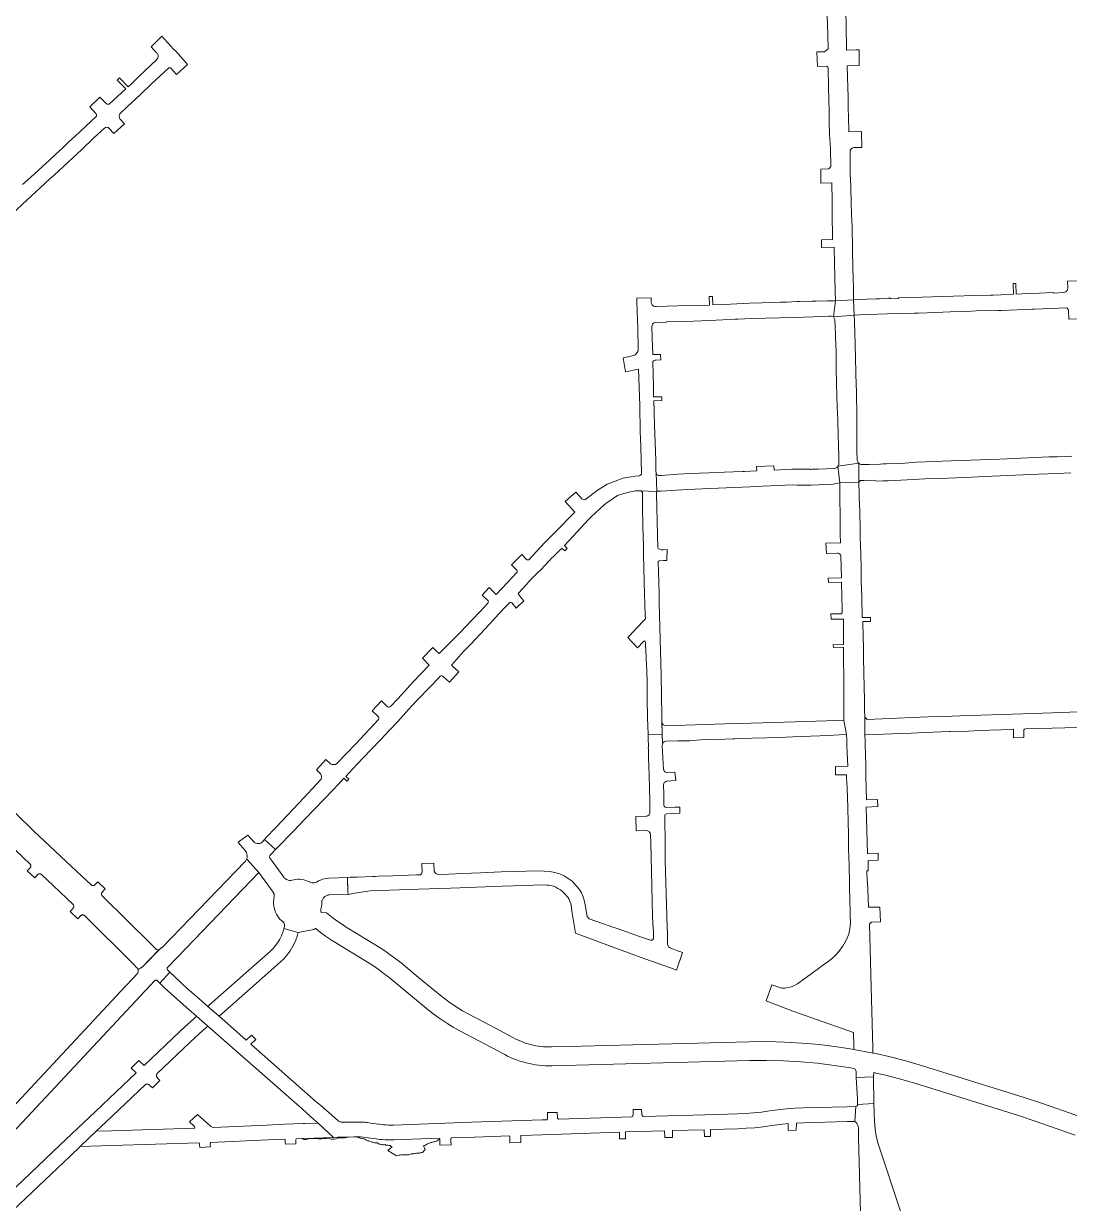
# Model space of a CAD drawing. Header units: inches. Extents: x 704148 to 723432, y 7075344 to 7101810.
# Drawn here: x 714149 to 715344, y 7086646 to 7087994 of the extents above; entities that cross this region are included whole.
import ezdxf

# ---------------------------------------------------------------- set-up
doc = ezdxf.new("R2010")
doc.units = ezdxf.units.IN
doc.header["$MEASUREMENT"] = 0
doc.layers.add('gisdb.gisadmin', color=7, linetype='Continuous', lineweight=9, true_color=0xccf5fc)

msp = doc.modelspace()

# ---------------------------------------------------------------- linework, layer by layer
at = {"layer": 'gisdb.gisadmin'}
for points in [[(715088.8251, 7088006.4709), (715089.02, 7087993.16), (715089.5, 7087963.67), (715100.74, 7087963.98), (715103.9637, 7087964.0686), (715104.1204, 7087946.2745), (715090.48, 7087945.94), (715090.8, 7087933.09), (715090.81, 7087932.89), (715091.52, 7087909.53), (715091.63, 7087897.05), (715091.79, 7087887.94), (715092.11, 7087870.26), (715106.541, 7087870.6859), (715107.1809, 7087852.6083), (715103.81, 7087852.59), (715097.93, 7087852.43), (715096.77, 7087852.17), (715096.03, 7087851.75), (715095.25, 7087851.11), (715094.35, 7087850.11), (715093.89, 7087849.37), (715093.62, 7087832.38), (715093.85, 7087822.19), (715094.53, 7087808.77), (715094.97, 7087787.05), (715095.17, 7087778.58), (715095.52, 7087766.12), (715096.08, 7087765.45), (715096.44, 7087733.02), (715097.33, 7087701.35), (715097.41, 7087693.9), (715097.4905, 7087686.24), (715097.57, 7087678.67), (715098.46, 7087661.08), (715098.6746, 7087653.36), (715099.02, 7087640.93), (715099.39, 7087627.68), (715099.85, 7087611.33), (715100.72, 7087580.24), (715100.79, 7087575.49), (715101.47, 7087542.3), (715101.227, 7087516.687), (715101.5139, 7087505.5775), (715101.76, 7087496.049), (715101.8539, 7087495.1356), (715102.086, 7087494.2472), (715102.4509, 7087493.4047), (715102.9929, 7087492.5577), (715103.6687, 7087491.8131), (715103.625, 7087469.766), (715103.898, 7087456.9016), (715103.995, 7087452.333), (715104.6693, 7087437.5299), (715104.8761, 7087430.0562), (715104.9829, 7087422.5805), (715105.33, 7087408.26), (715105.58, 7087397.33), (715105.79, 7087387.69), (715106.08, 7087387.69), (715106.08, 7087386.98), (715106.08, 7087385.94), (715106.23, 7087373.75), (715106.38, 7087360.67), (715106.48, 7087357.11), (715106.97, 7087339.69), (715107.07, 7087335.43), (715107.44, 7087319.05), (715107.52, 7087315.47), (715117.0924, 7087315.5409), (715117.1478, 7087310.9421), (715108.22, 7087310.91), (715108.57, 7087293.72), (715108.83, 7087280.99), (715109.1, 7087267.92), (715109.38, 7087254.03), (715109.77, 7087235.05), (715110.0166, 7087223.0772), (715110.18, 7087215.14), (715110.2864, 7087210.0182), (715110.46, 7087201.66), (715110.68, 7087181.49), (715110.8442, 7087174.7848), (715110.9535, 7087170.3177), (715111.52, 7087147.18), (715111.83, 7087134.5), (715112.49, 7087107.27), (715124.9456, 7087107.672), (715125.2197, 7087099.5417), (715112.18, 7087098.97), (715113.38, 7087046.05), (715114.32, 7087045.86), (715125.7691, 7087046.4303), (715125.8227, 7087038.4357), (715114.1894, 7087038.0958), (715114.33, 7087026.28), (715112.75, 7087026.24), (715113.1, 7087013.99), (715113.61, 7087014), (715114.22, 7086994.93), (715114.55, 7086984.66), (715115.4815, 7086984.6726), (715127.5928, 7086984.8365), (715128.2149, 7086968.0395), (715118.15, 7086967.7), (715115.95, 7086965.57), (715117.42, 7086907.4), (715119.537, 7086823.9079), (715119.5069, 7086823.9095), (715119.61, 7086821.03), (715119.7987, 7086818.1341), (715118.143, 7086818.5044), (715097.9423, 7086822.3162), (715097.87, 7086826.03), (715097.42, 7086841.49), (715028.43, 7086865.99), (714997.6289, 7086877.5684), (715004.0951, 7086896.0433), (715012.17, 7086893.2), (715015.56, 7086892.38), (715018.95, 7086892.38), (715026.45, 7086893.55), (715029.45, 7086894.76), (715033.58, 7086897.22), (715040.85, 7086902.47), (715055.98, 7086913.4), (715063.84, 7086919.07), (715066.57, 7086921.04), (715072.11, 7086925.51), (715073.51, 7086926.64), (715077.51, 7086930.26), (715081.24, 7086934.55), (715084.71, 7086939.33), (715085.29, 7086940.31), (715086.8, 7086942.84), (715089.64, 7086947.88), (715092.19, 7086953.76), (715093.63, 7086962.78), (715094.1, 7086967.47), (715093.9, 7086974.91), (715093.67, 7086983.4), (715093.51, 7086989.48), (715092.52, 7087032.93), (715091.99, 7087051.35), (715091.98, 7087055.47), (715091.72, 7087068.91), (715091.49, 7087080.91), (715091.06, 7087098.41), (715090.24, 7087120.52), (715090.19, 7087121.6), (715089.64, 7087132.21), (715089.44, 7087136.07), (715076.8851, 7087135.72), (715077.0919, 7087145.4826), (715091.17, 7087145.88), (715090.47, 7087161.54), (715090.0927, 7087169.9452), (715089.823, 7087175.9512), (715089.56, 7087181.81), (715086.67, 7087198.35), (715086.633, 7087205.0005), (715086.526, 7087224.2256), (715086.49, 7087230.69), (715086.38, 7087248.7), (715086.28, 7087266.71), (715086.04, 7087281.59), (715074.532, 7087281.3592), (715074.3092, 7087284.4039), (715085.99, 7087284.64), (715086.05, 7087299.05), (715086.11, 7087313.82), (715072.1681, 7087313.6654), (715071.7113, 7087319.9076), (715083.5, 7087319.97), (715084.61, 7087320.97), (715084.58, 7087325.32), (715084.6, 7087325.39), (715084.33, 7087339.25), (715084, 7087355.91), (715069.1099, 7087355.4602), (715068.7414, 7087360.4967), (715083.9, 7087361.05), (715083.26, 7087386.12), (715082.64, 7087387.12), (715081.42, 7087388.26), (715080.08, 7087388.98), (715078.94, 7087389.24), (715066.6793, 7087388.6785), (715065.8216, 7087400.4002), (715082.55, 7087401.04), (715082.38, 7087411.06), (715082.22, 7087421.07), (715082.25, 7087432.6), (715082.0784, 7087450.6309), (715082.0257, 7087456.1656), (715081.9, 7087469.38), (715079.8286, 7087488.4082), (715080.3383, 7087489.2634), (715080.6995, 7087490.191), (715080.9007, 7087491.1521), (715080.9425, 7087492.1331), (715080.9313, 7087492.606), (715080.7203, 7087501.516), (715080.6256, 7087505.5148), (715080.45, 7087505.51), (715080.3003, 7087511.9065), (715080.03, 7087523.46), (715079.48, 7087541.52), (715079.02, 7087556.75), (715078.66, 7087568.46), (715078.28, 7087583.52), (715077.89, 7087598.59), (715077.61, 7087619.03), (715077.04, 7087636.03), (715076.58, 7087650.02), (715076.4073, 7087653.2572), (715076.27, 7087655.83), (715075.55, 7087657.65), (715074.55, 7087659.03), (715076.99, 7087677.47), (715076.7286, 7087687.455), (715076.28, 7087704.59), (715075.89, 7087719.73), (715075.4, 7087738.71), (715061.0297, 7087738.3926), (715060.9422, 7087746.9741), (715073.65, 7087747.23), (715073.53, 7087756.6), (715073.37, 7087769.08), (715073.35, 7087770.86), (715073.15, 7087786.25), (715073.09, 7087791.29), (715072.82, 7087812.19), (715060.282, 7087811.6706), (715060.1163, 7087827.9078), (715069.38, 7087828.26), (715071.84, 7087830.8), (715071.29, 7087849.33), (715071.23, 7087851.29), (715070.14, 7087867.32), (715070.12, 7087868.31), (715070.09, 7087869.44), (715069.94, 7087880.35), (715069.7, 7087893.67), (715069.18, 7087921.56), (715068.7, 7087943.38), (715068.34, 7087944.18), (715067.9, 7087944.7), (715067.38, 7087945.02), (715066.78, 7087945.22), (715056.2926, 7087944.9199), (715055.6657, 7087961.5857), (715064.49, 7087961.86), (715068.58, 7087965.12), (715068.17, 7087981.89), (715067.65, 7088002.91)], [(714148.12, 7087810.15), (714157.31, 7087818.14), (714179.52, 7087838.5), (714186.42, 7087844.83), (714194.72, 7087852.47), (714201.43, 7087859.16), (714207.9, 7087865.16), (714232.72, 7087888.17), (714232.76, 7087890.29), (714232.58, 7087890.85), (714225.3511, 7087898.768), (714236.7673, 7087909.9896), (714243.76, 7087902.59), (714244.78, 7087901.91), (714245.8, 7087901.83), (714247.16, 7087902.15), (714266.44, 7087919.65), (714256.5605, 7087929.4455), (714259.1802, 7087932.0205), (714259.5, 7087931.79), (714268.9, 7087921.88), (714272.3518, 7087925.0119), (714280.924, 7087933.0715), (714301.6723, 7087953.0642), (714302.2437, 7087953.7193), (714302.6984, 7087954.4601), (714303.024, 7087955.266), (714303.2114, 7087956.1148), (714303.2555, 7087956.983), (714303.1549, 7087957.8464), (714302.9125, 7087958.6812), (714302.5351, 7087959.4642), (714302.033, 7087960.1737), (714301.4201, 7087960.7902), (714295.396, 7087967.619), (714307.4811, 7087979.4981), (714310.51, 7087976.18), (714320.92, 7087964.78), (714323.82, 7087962.08), (714336.5541, 7087947.3988), (714324.2287, 7087935.7778), (714317.29, 7087943.48), (714315.35, 7087943.48), (714295.41, 7087924.73), (714282.7, 7087912.78), (714268.2, 7087899.14), (714259.33, 7087890.77), (714258.89, 7087889.65), (714258.85, 7087888.13), (714259.08, 7087886.61), (714259.6, 7087885.25), (714264.6751, 7087879.6272), (714252.7402, 7087868.3744), (714247.16, 7087874.37), (714246.2, 7087875.17), (714245.32, 7087875.49), (714244.04, 7087875.57), (714242.96, 7087875.37), (714241.8, 7087874.65), (714230.17, 7087863.78), (714215.57, 7087850.01), (714200.68, 7087835.97), (714184.46, 7087820.98), (714179.69, 7087816.9), (714168.13, 7087806.18), (714153.36, 7087792.47), (714136.13, 7087776.49)], [(715361.5609, 7087657.0956), (715343.4813, 7087656.4134), (715343.25, 7087667.12), (715341.19, 7087669.22), (715322.4291, 7087668.6009), (715304.22, 7087668), (715302.18, 7087667.92), (715266.55, 7087666.47), (715262.64, 7087666.37), (715237.71, 7087665.73), (715226.46, 7087665.33), (715207.86, 7087664.66), (715191.08, 7087664.05), (715171.62, 7087663.35), (715167.88, 7087663.25), (715167.41, 7087663.24), (715148.24, 7087662.73), (715136.1801, 7087662.3406), (715104.2768, 7087661.2744), (715098.46, 7087661.08), (715074.55, 7087659.03), (715071.91, 7087659.87), (715069.1267, 7087659.7789), (715063.05, 7087659.58), (715028.96, 7087658.45), (715013.08, 7087657.93), (714997.18, 7087657.48), (714981.25, 7087657.03), (714965.26, 7087656.57), (714962.46, 7087656.4), (714948.47, 7087655.55), (714933.19, 7087654.83), (714914.59, 7087654.26), (714901.57, 7087653.86), (714883.89, 7087653.32), (714883.9, 7087652.95), (714870.55, 7087652.47), (714869.07, 7087651.83), (714868.03, 7087650.71), (714867.39, 7087649.45), (714867.15, 7087648.03), (714867.58, 7087634.64), (714868.1877, 7087616.0001), (714868.276, 7087615.9316), (714877.0912, 7087616.0973), (714877.287, 7087609.8625), (714871.81, 7087609.73), (714870.71, 7087609.63), (714869.79, 7087609.23), (714869.09, 7087608.79), (714868.49, 7087608.09), (714868.21, 7087607.37), (714868.53, 7087594.03), (714868.9, 7087578.31), (714869.16, 7087567.55), (714878.6066, 7087567.8211), (714878.7481, 7087563.3142), (714869.36, 7087563.03), (714869.68, 7087551.45), (714869.68, 7087548.71), (714870.16, 7087535.64), (714871.65, 7087494.97), (714871.85, 7087482.71), (714872.07, 7087480.95), (714872.0907, 7087480.8793), (714872.0734, 7087480.8786), (714873.07, 7087459.69), (714854.1916, 7087460.434), (714854.1946, 7087460.3903), (714853.9178, 7087460.4448), (714848.8636, 7087460.1983), (714842.81, 7087459.17), (714835.356, 7087457.2125), (714828.03, 7087454.82), (714814.79, 7087445.72), (714812.55, 7087444.26), (714797.96, 7087430.72), (714794.46, 7087427.02), (714782.21, 7087413.9), (714767.34, 7087397.98), (714770.369, 7087394.619), (714767.6152, 7087391.8069), (714764.51, 7087394.96), (714764.17, 7087394.55), (714762.18, 7087392.63), (714754.39, 7087384.99), (714753.04, 7087383.64), (714751.0769, 7087381.5387), (714750.34, 7087380.75), (714747.6995, 7087377.9129), (714745.8149, 7087375.8881), (714740.13, 7087369.78), (714736.88, 7087366.92), (714728.82, 7087358.92), (714728.6905, 7087358.7765), (714728.5951, 7087358.6708), (714728.6877, 7087358.5497), (714728.3218, 7087358.1483), (714723.7065, 7087353.0846), (714714.8122, 7087343.3263), (714714.3336, 7087342.8012), (714718.4559, 7087337.6525), (714720.811, 7087334.7109), (714712.2002, 7087326.2872), (714707.36, 7087332.36), (714706.66, 7087332.82), (714705.27, 7087332.87), (714704.88, 7087332.74), (714704.13, 7087332.14), (714700.15, 7087327.95), (714692.42, 7087319.74), (714681.81, 7087308.08), (714671.05, 7087296.73), (714660.3, 7087285.33), (714652.11, 7087276.72), (714638.8, 7087261.69), (714638.86, 7087260.9), (714639.53, 7087260.1), (714646.5185, 7087253.6503), (714635.9533, 7087241.7606), (714629.33, 7087247.99), (714628.28, 7087248.72), (714627.32, 7087249.04), (714626.16, 7087248.83), (714625.34, 7087248.45), (714624.28, 7087247.14), (714613.34, 7087235.71), (714600.03, 7087221.81), (714593.11, 7087214.58), (714586.09, 7087207.25), (714576.9, 7087196.84), (714567.59, 7087187.06), (714557.84, 7087176.82), (714545.87, 7087164.13), (714530.24, 7087147.57), (714517.52, 7087134.09), (714520.9827, 7087130.8775), (714518.8293, 7087128.8051), (714515.45, 7087131.91), (714509.07, 7087125.21), (714502, 7087117.78), (714492.73, 7087108.04), (714470.89, 7087085.11), (714457.34, 7087071.17), (714438.7947, 7087052.0794), (714437.3082, 7087050.5493), (714424.6965, 7087062.1303), (714426.2452, 7087063.7533), (714438.0908, 7087076.1675), (714438.17, 7087076.26), (714451.45, 7087090.29), (714457.24, 7087096.47), (714463.98, 7087103.44), (714489.43, 7087131.09), (714489.85, 7087132.81), (714489.82, 7087134.26), (714489.57, 7087135.35), (714489.13, 7087136.69), (714484.0504, 7087141.7989), (714494.941, 7087153.4193), (714499.98, 7087148.62), (714501.55, 7087147.8), (714503.07, 7087147.54), (714504.68, 7087147.58), (714505.94, 7087147.87), (714506.76, 7087148.37), (714528.87, 7087171.37), (714554.79, 7087199.27), (714555.17, 7087200.14), (714555.17, 7087201.02), (714554.95, 7087202.13), (714553.79, 7087203.36), (714547.6284, 7087209.0689), (714558.3752, 7087220.3702), (714565.34, 7087213.72), (714566.44, 7087213.25), (714567.06, 7087213.22), (714567.89, 7087213.43), (714568.86, 7087214.23), (714576.38, 7087221.94), (714581.47, 7087227.57), (714594.49, 7087241.96), (714612.89, 7087261.24), (714605.3466, 7087269.239), (714617.0401, 7087281.3956), (714620.97, 7087277.7), (714624.21, 7087274.66), (714636.5, 7087286.85), (714648.51, 7087298.76), (714661.25, 7087312.06), (714671.4, 7087322.78), (714679.87, 7087331.8), (714680.37, 7087332.58), (714680.47, 7087333.92), (714680.29, 7087334.52), (714679.95, 7087335.12), (714673.2608, 7087341.1759), (714681.2907, 7087349.7345), (714689.5, 7087341.86), (714702.79, 7087356.12), (714712.65, 7087366.7), (714712.93, 7087367.04), (714713.17, 7087367.58), (714713.31, 7087368.14), (714713.31, 7087368.52), (714713.21, 7087368.9), (714712.77, 7087369.66), (714706.9627, 7087375.8701), (714718.5203, 7087387.4923), (714724.31, 7087381.46), (714725.11, 7087381.35), (714726.55, 7087381.34), (714745, 7087401.13), (714756.6, 7087412.98), (714779.11, 7087435.98), (714768.0677, 7087448.0397), (714780.2838, 7087458.6516), (714784.81, 7087453.7), (714787.21, 7087451.25), (714787.93, 7087450.71), (714788.85, 7087450.27), (714790.69, 7087449.89), (714801.37, 7087457.91), (714804.806, 7087460.5635), (714816.11, 7087468.04), (714828.18, 7087472.58), (714830.37, 7087473.33), (714834.254, 7087474.6104), (714838.24, 7087475.52), (714843.56, 7087476.42), (714847.81, 7087477.01), (714853.0159, 7087477.6277), (714853.12, 7087477.64), (714854.06, 7087478.02), (714854.74, 7087478.58), (714855.22, 7087479.24), (714855.48, 7087480.24), (714854.49, 7087511.09), (714853.9477, 7087528.0202), (714853.2835, 7087557.6208), (714852.7035, 7087578.567), (714852.09, 7087599.4), (714837.0108, 7087596.0686), (714834.3059, 7087612.1047), (714846.62, 7087614.79), (714847.5, 7087615.17), (714848.24, 7087615.69), (714848.84, 7087616.29), (714850.48, 7087618.31), (714851.2, 7087619.39), (714851.44, 7087620.13), (714851.64, 7087621.69), (714851.02, 7087646.45), (714850.5, 7087664.71), (714850.17, 7087677.75), (714850.0989, 7087680.5068), (714866.4317, 7087680.8286), (714866.6, 7087675.87), (714866.82, 7087674.41), (714867.22, 7087673.41), (714867.72, 7087672.73), (714869.16, 7087671.39), (714870.84, 7087670.81), (714872.54, 7087670.69), (714896.82, 7087671.55), (714919.76, 7087671.99), (714932.94, 7087672.57), (714932.6789, 7087682.3106), (714936.442, 7087682.4733), (714936.7, 7087672.73), (714949.63, 7087673.3), (714978.76, 7087674.55), (714993.02, 7087675.13), (715006.71, 7087675.44), (715014.32, 7087675.63), (715021.14, 7087675.91), (715033.25, 7087676.4), (715036.02, 7087676.51), (715049.9128, 7087676.89), (715054.34, 7087676.88), (715068.0038, 7087677.2359), (715076.99, 7087677.47), (715097.57, 7087678.67), (715103.2752, 7087678.8855), (715122.98, 7087679.63), (715127.1, 7087679.78), (715136.94, 7087680.31), (715139.68, 7087680.39), (715139.71, 7087679.49), (715149.15, 7087679.85), (715149.13, 7087680.72), (715164.08, 7087681.17), (715176.15, 7087681.53), (715235.84, 7087683.44), (715254.13, 7087683.93), (715256.95, 7087684), (715266.11, 7087684.33), (715280.39, 7087684.85), (715279.9263, 7087697.1549), (715283.0879, 7087697.3054), (715283.56, 7087684.99), (715297.01, 7087685.57), (715310.01, 7087686.14), (715325.96, 7087686.83), (715325.95, 7087686.26), (715337.69, 7087686.82), (715338.95, 7087687.05), (715340.16, 7087687.6), (715340.96, 7087688.3), (715341.6, 7087689.14), (715342.1, 7087690.22), (715342.27, 7087691.79), (715342.1181, 7087699.8305), (715360.2287, 7087700.1157)], [(715345.74, 7087480.87), (715330.35, 7087480.21), (715308.9659, 7087479.2987), (715247.66, 7087476.67), (715224.66, 7087475.67), (715195.29, 7087474.5), (715178.88, 7087473.85), (715166.07, 7087473.35), (715137.264, 7087471.895), (715134.6367, 7087471.7821), (715130.9655, 7087471.6244), (715123.716, 7087471.313), (715120.9833, 7087472.6291), (715109.7571, 7087472.2512), (715105.4652, 7087472.1091), (715104.2011, 7087470.4433), (715103.625, 7087469.766), (715081.9, 7087469.38), (715074.3676, 7087467.794), (715049.2336, 7087466.866), (715032.6654, 7087466.9648), (715027.91, 7087467.05), (715011.52, 7087466.33), (714993.45, 7087465.53), (714989.45, 7087465.35), (714970.44, 7087464.51), (714933.77, 7087462.99), (714907.55, 7087462.01), (714877.642, 7087459.9041), (714875.4449, 7087459.8092), (714873.4239, 7087459.9951), (714873.07, 7087459.69), (714872.07, 7087480.95), (714872.45, 7087479.65), (714872.99, 7087478.89), (714873.97, 7087478.21), (714875.03, 7087477.87), (714876.29, 7087477.79), (714877.9143, 7087477.9038), (714878.0976, 7087477.9106), (714896.97, 7087479.31), (714910.88, 7087480.19), (714932.38, 7087480.99), (714950.29, 7087481.66), (714970.75, 7087482.49), (714972.96, 7087482.58), (714986.95, 7087483.15), (714986.7436, 7087488.2192), (715006.65, 7087489.02), (715006.8158, 7087483.9341), (715027.07, 7087484.97), (715048.0958, 7087484.922), (715048.2285, 7087484.9217), (715048.2315, 7087484.8406), (715048.7312, 7087484.8593), (715050.2818, 7087484.9133), (715050.3421, 7087484.9154), (715050.3827, 7087484.9168), (715050.9923, 7087484.9384), (715051.6001, 7087484.9599), (715052.0866, 7087484.9771), (715052.6035, 7087484.9955), (715052.6031, 7087485.0128), (715057.3766, 7087485.2008), (715066.2685, 7087485.5511), (715075.0892, 7087485.8986), (715075.9964, 7087485.9894), (715076.8794, 7087486.2166), (715077.7177, 7087486.5749), (715078.4921, 7087487.0561), (715079.1846, 7087487.6491), (715079.8286, 7087488.4082), (715103.6687, 7087491.8131), (715104.4594, 7087491.1919), (715105.3427, 7087490.7114), (715106.2938, 7087490.3852), (715107.2861, 7087490.2224), (715107.954, 7087490.207), (715115.51, 7087490.4543), (715127.511, 7087490.847), (715128.232, 7087490.8706), (715131.269, 7087490.97), (715132.523, 7087491.011), (715132.7671, 7087491.0166), (715135.1234, 7087491.0705), (715152.16, 7087491.46), (715169.39, 7087493.02), (715208.73, 7087494.59), (715264.8169, 7087496.6573), (715320.65, 7087498.97), (715330.12, 7087499.3), (715346.87, 7087499.87)], [(715355.36, 7087190.12), (715338.99, 7087189.66), (715324.35, 7087189.25), (715294.14, 7087188.39), (715293.17, 7087188.24), (715292.77, 7087188.06), (715292.41, 7087187.74), (715292.17, 7087187.38), (715292.05, 7087187), (715291.98, 7087186.21), (715292.1813, 7087178.3735), (715280.3813, 7087178.063), (715280.24, 7087187.92), (715266.4, 7087187.39), (715253.41, 7087186.89), (715241.41, 7087186.43), (715229.02, 7087185.95), (715207.8694, 7087185.3407), (715206.6952, 7087185.2962), (715179.3153, 7087184.2589), (715163.47, 7087183.47), (715110.68, 7087181.49), (715110.46, 7087201.66), (715113.06, 7087199.2), (715164.46, 7087201.3), (715183.02, 7087202.05), (715201.41, 7087202.66), (715218.8555, 7087203.1132), (715291.0583, 7087205.7353), (715324.7876, 7087206.9059), (715354.7684, 7087207.9793)], [(714121.6228, 7087110.0831), (714160.7891, 7087071.9408), (714204.3972, 7087031.3216), (714226.6917, 7087010.1283), (714226.8873, 7087009.9545), (714227.0974, 7087009.7983), (714227.5542, 7087009.5437), (714228.0482, 7087009.3724), (714228.3046, 7087009.3196), (714228.8261, 7087009.2819), (714229.0874, 7087009.2973), (714229.601, 7087009.3959), (714230.0896, 7087009.5822), (714230.3199, 7087009.7066), (714230.5384, 7087009.8505), (714230.7436, 7087010.013), (714231.0038, 7087010.2673), (714234.2433, 7087013.8427), (714242.8417, 7087005.5894), (714239.3299, 7087001.8183), (714239.16, 7087001.6192), (714238.8755, 7087001.1804), (714238.6715, 7087000.6989), (714238.6017, 7087000.4467), (714238.5272, 7086999.6671), (714238.5479, 7086999.4062), (714238.657, 7086998.8947), (714238.7445, 7086998.6481), (714238.9822, 7086998.1823), (714239.2972, 7086997.7649), (714239.8087, 7086997.2516), (714295.178, 7086942.4202), (714300.3699, 7086937.2787), (714300.6607, 7086937.0149), (714301.3054, 7086936.5681), (714301.6545, 7086936.3885), (714302.3929, 7086936.1239), (714302.7766, 7086936.0408), (714303.166, 7086935.9914), (714304.1277, 7086936.0195), (714285.3464, 7086916.5666), (714280.3194, 7086913.4731), (714280.1784, 7086913.8859), (714279.7914, 7086914.6668), (714279.5484, 7086915.029), (714279.04, 7086915.6176), (714274.5616, 7086920.0525), (714219.0367, 7086975.038), (714218.8429, 7086975.2139), (714218.6345, 7086975.3722), (714218.4131, 7086975.5118), (714218.1804, 7086975.6315), (714217.9381, 7086975.7304), (714217.6881, 7086975.8079), (714217.4323, 7086975.8633), (714216.9112, 7086975.9063), (714216.3904, 7086975.8582), (714215.886, 7086975.7204), (714215.6447, 7086975.6191), (714215.1931, 7086975.3554), (714214.8884, 7086975.1205), (714211.4503, 7086971.392), (714202.6738, 7086979.8305), (714203.4244, 7086980.6508), (714206.1568, 7086983.6369), (714206.4749, 7086984.052), (714206.8054, 7086984.762), (714206.9408, 7086985.5334), (714206.9406, 7086985.7951), (714206.872, 7086986.3135), (714206.6036, 7086987.0492), (714206.3224, 7086987.4901), (714206.0335, 7086987.8144), (714183.6769, 7087009.0767), (714169.7583, 7087022.0414), (714169.3461, 7087022.3631), (714168.639, 7087022.6999), (714168.1294, 7087022.8172), (714167.3463, 7087022.8236), (714166.8348, 7087022.7146), (714166.1224, 7087022.3894), (714165.7049, 7087022.0745), (714165.5183, 7087021.8909), (714162.271, 7087018.1715), (714153.6347, 7087026.1134), (714153.5861, 7087026.1381), (714157.0413, 7087029.8074), (714157.2102, 7087030.0074), (714157.4925, 7087030.4475), (714157.6039, 7087030.6844), (714157.7627, 7087031.1826), (714157.809, 7087031.4402), (714157.8326, 7087031.7009), (714157.8335, 7087031.9626), (714157.7668, 7087032.4812), (714157.6999, 7087032.7343), (714157.5013, 7087033.218), (714157.2218, 7087033.6599), (714157.0542, 7087033.861), (714140.0689, 7087049.696)], [(715350.7399, 7086724.4344), (715306.2987, 7086740.0609), (715286.0587, 7086746.77), (715232.5041, 7086763.4563), (715170.0792, 7086782.9063), (715151.4801, 7086788.3683), (715132.7119, 7086793.2176), (715125.1048, 7086794.919), (715120.6776, 7086795.9092), (715120.2995, 7086790.9151), (715100.7223, 7086790.3295), (715100.5307, 7086797.2752), (715099.226, 7086800.209), (715094.5259, 7086801.092), (715075.5952, 7086804.0393), (715056.3539, 7086806.3916), (715037.0458, 7086808.1117), (715017.6917, 7086809.1977), (714998.3124, 7086809.6485), (714978.9287, 7086809.4635), (714753.0941, 7086803.6038), (714749.3561, 7086803.5709), (714745.6192, 7086803.6663), (714741.8877, 7086803.8899), (714738.1661, 7086804.2413), (714734.4587, 7086804.7202), (714730.77, 7086805.326), (714727.1042, 7086806.058), (714723.4657, 7086806.9153), (714719.8587, 7086807.897), (714716.2875, 7086809.0018), (714712.7564, 7086810.2284), (714709.2694, 7086811.5755), (714705.8306, 7086813.0414), (714702.4442, 7086814.6244), (714699.1141, 7086816.3227), (714646.4147, 7086844.3471), (714640.2967, 7086847.733), (714634.2954, 7086851.3217), (714628.4176, 7086855.1093), (714622.6698, 7086859.0913), (714617.0585, 7086863.2635), (714611.5899, 7086867.6211), (714566.9795, 7086904.4053), (714561.5276, 7086908.7435), (714555.9278, 7086912.8892), (714550.187, 7086916.8373), (714544.3122, 7086920.5831), (714501.2102, 7086947.1467), (714494.4968, 7086951.7269), (714488.8441, 7086955.9179), (714483.0096, 7086960.5635), (714482.9945, 7086960.5494), (714482.9851, 7086960.5574), (714482.4699, 7086960.1057), (714481.7248, 7086959.6535), (714481.3255, 7086959.4779), (714480.9125, 7086959.3377), (714463.3116, 7086955.8179), (714446.9357, 7086960.4145), (714447.4195, 7086962.5013), (714447.5177, 7086962.971), (714447.5746, 7086963.4474), (714447.5897, 7086963.927), (714447.563, 7086964.406), (714447.4946, 7086964.8809), (714447.3851, 7086965.3481), (714447.2353, 7086965.8039), (714447.0464, 7086966.245), (714446.8197, 7086966.6679), (714446.5571, 7086967.0694), (714446.2604, 7086967.4465), (714445.932, 7086967.7963), (714445.5746, 7086968.116), (714444.5105, 7086969.0321), (714442.7412, 7086970.7789), (714441.131, 7086972.6734), (714439.692, 7086974.7009), (714438.4352, 7086976.8462), (714437.3701, 7086979.0928), (714436.5049, 7086981.4237), (714435.8462, 7086983.8212), (714435.3989, 7086986.2669), (714435.1664, 7086988.7423), (714435.1506, 7086991.2286), (714435.3516, 7086993.7067), (714435.5348, 7086995.5148), (714435.7677, 7086996.158), (714435.87, 7086996.76), (714435.9193, 7086997.3687), (714435.9154, 7086997.9794), (714435.8583, 7086998.5874), (714435.7485, 7086999.1881), (714435.5867, 7086999.7769), (714435.3742, 7087000.3494), (714435.1126, 7087000.9012), (714434.8039, 7087001.4281), (714434.5796, 7087001.7547), (714418.1806, 7087024.2374), (714404.7574, 7087039.1315), (714404.2613, 7087039.4205), (714404.5559, 7087040.1718), (714404.7839, 7087040.9459), (714404.9435, 7087041.7369), (714405.003, 7087044.1509), (714404.6929, 7087045.7332), (714404.1127, 7087047.2376), (714402.7341, 7087049.2978), (714394.4502, 7087058.6641), (714395.9685, 7087060.0473), (714405.5637, 7087066.9633), (714412.4485, 7087059.3152), (714413.3208, 7087058.5676), (714414.8473, 7087057.8199), (714416.0622, 7087057.4772), (714417.7289, 7087057.3837), (714419.1931, 7087057.446), (714420.3614, 7087057.8355), (714421.7321, 7087058.7389), (714424.6965, 7087062.1303), (714437.3082, 7087050.5493), (714431.7634, 7087045.0316), (714430.7743, 7087043.4661), (714430.4316, 7087041.8462), (714430.8054, 7087040.6468), (714431.509, 7087039.9032), (714446.7322, 7087019.0324), (714447.2221, 7087018.4189), (714448.3526, 7087017.3312), (714449.6549, 7087016.4563), (714451.0892, 7087015.8209), (714451.8425, 7087015.5994), (714453.3924, 7087015.3568), (714454.1773, 7087015.3377), (714454.9609, 7087015.3871), (714455.7372, 7087015.5047), (714456.4442, 7087015.6733), (714458.0728, 7087016.077), (714460.3522, 7087016.4628), (714462.6566, 7087016.6485), (714464.9683, 7087016.6327), (714467.2699, 7087016.4154), (714469.5438, 7087015.9983), (714471.7727, 7087015.3847), (714473.9396, 7087014.5791), (714476.0281, 7087013.5877), (714476.7374, 7087013.251), (714477.4734, 7087012.9775), (714479.0026, 7087012.6274), (714479.7843, 7087012.5536), (714480.5694, 7087012.5482), (714481.352, 7087012.6113), (714482.1262, 7087012.7423), (714482.8859, 7087012.9403), (714483.6256, 7087013.2038), (714484.8333, 7087013.8034), (714486.5087, 7087014.7223), (714488.7352, 7087015.7271), (714491.0408, 7087016.5339), (714493.4079, 7087017.1368), (714495.8186, 7087017.531), (714498.2544, 7087017.7137), (714519.5936, 7087018.8126), (714519.7, 7087015.3817), (714520.0834, 7087003.1023), (714520.1993, 7086999.3895), (714498.8473, 7086998.7229), (714498.0643, 7086998.6642), (714497.2895, 7086998.5375), (714496.5286, 7086998.3437), (714495.7875, 7086998.0844), (714495.0719, 7086997.7614), (714494.3871, 7086997.3773), (714493.7384, 7086996.935), (714493.1307, 7086996.4378), (714492.5687, 7086995.8896), (714492.0566, 7086995.2945), (714491.5983, 7086994.6569), (714491.1973, 7086993.9819), (714490.8566, 7086993.2745), (714490.5789, 7086992.5401), (714490.3663, 7086991.7843), (714490.2204, 7086991.0128), (714490.1423, 7086990.2316), (714490.1288, 7086989.8386), (714490.0436, 7086988.0177), (714489.7558, 7086985.7238), (714489.2692, 7086983.4638), (714489.1039, 7086982.6962), (714489.0062, 7086981.9172), (714488.9767, 7086981.1326), (714489.0157, 7086980.3484), (714489.1229, 7086979.5706), (714489.3304, 7086978.6884), (714495.3464, 7086978.2397), (714503.2788, 7086972.1536), (714508.3205, 7086968.2853), (714514.834, 7086964.0132), (714517.8223, 7086962.0532), (714555.5534, 7086938.9103), (714562.0598, 7086934.7618), (714568.4177, 7086930.3893), (714574.6194, 7086925.7979), (714580.6575, 7086920.9934), (714600.6204, 7086904.5326), (714625.2679, 7086884.2091), (714630.1738, 7086880.2999), (714635.2077, 7086876.557), (714640.3641, 7086872.9847), (714645.6371, 7086869.5869), (714651.0208, 7086866.3674), (714656.5093, 7086863.3299), (714676.2565, 7086852.8288), (714709.2087, 7086835.3055), (714711.8817, 7086833.9424), (714714.5998, 7086832.6718), (714717.36, 7086831.4951), (714720.1589, 7086830.4139), (714722.9932, 7086829.4293), (714725.8597, 7086828.5425), (714728.7548, 7086827.7546), (714731.6753, 7086827.0665), (714734.6177, 7086826.4789), (714737.5785, 7086825.9927), (714740.5543, 7086825.6083), (714743.5415, 7086825.3262), (714746.5366, 7086825.1467), (714749.5361, 7086825.0702), (714752.5365, 7086825.0965), (714771.7259, 7086825.5944), (714978.3711, 7086830.9563), (714998.4598, 7086831.148), (715018.5441, 7086830.6808), (715038.6022, 7086829.5553), (715058.6127, 7086827.7726), (715078.5539, 7086825.3347), (715093.9324, 7086822.9405), (715097.9423, 7086822.3162), (715118.143, 7086818.5044), (715124.5231, 7086817.0774), (715137.7482, 7086814.1194), (715157.1992, 7086809.0938), (715176.4748, 7086803.433), (715205.5705, 7086794.3676), (715292.4543, 7086767.2968), (715313.4306, 7086760.3436), (715352.5016, 7086746.6053)], [(714120.6455, 7086739.2959), (714265.8251, 7086894.5158), (714274.5335, 7086903.7675), (714279.1402, 7086908.6141), (714279.6844, 7086909.2949), (714279.91, 7086909.6682), (714280.2595, 7086910.4666), (714280.3808, 7086910.8856), (714280.5117, 7086911.7473), (714280.491, 7086912.6186), (714280.3194, 7086913.4731), (714285.3545, 7086916.555), (714285.3571, 7086916.5566), (714285.347, 7086916.5659), (714285.3467, 7086916.5663), (714306.4673, 7086938.4428), (714306.6052, 7086938.3363), (714306.7596, 7086938.2553), (714306.9257, 7086938.2024), (714307.0029, 7086938.1882), (714307.3905, 7086938.2924), (714307.8433, 7086938.4623), (714307.8438, 7086938.4621), (714307.8654, 7086938.4845), (714402.4691, 7087036.7545), (714403.0028, 7087037.3597), (714403.4818, 7087038.0091), (714403.9024, 7087038.6978), (714404.2613, 7087039.4205), (714404.7574, 7087039.1315), (714418.1806, 7087024.2374), (714325.6164, 7086928.0859), (714313.9121, 7086915.928), (714313.7759, 7086915.7709), (714313.621, 7086915.541), (714313.5265, 7086915.3558), (714313.3975, 7086914.9609), (714313.3645, 7086914.7556), (714313.3539, 7086914.4786), (714313.3712, 7086914.2713), (714313.4275, 7086913.9999), (714313.4941, 7086913.8029), (714313.614, 7086913.553), (714313.7261, 7086913.3777), (714313.8106, 7086913.2678), (714313.9511, 7086913.1145), (714316.5371, 7086910.5732), (714305.0894, 7086898.0178), (714302.1282, 7086900.8885), (714301.9209, 7086901.0594), (714301.6174, 7086901.2311), (714300.945, 7086901.405), (714300.5964, 7086901.402), (714300.0876, 7086901.2845), (714299.773, 7086901.1345), (714299.4892, 7086900.932), (714087.9417, 7086675.0517)], [(714115.0881, 7086640.9182), (714190.8806, 7086712.763), (714231.5853, 7086751.3475), (714278.24, 7086795.5722), (714272.4718, 7086800.9573), (714281.0474, 7086809.4432), (714287.0456, 7086803.9191), (714328.006, 7086842.7461), (714333.3176, 7086847.7212), (714343.8418, 7086857.2365), (714347.0854, 7086860.1012), (714359.9596, 7086848.7907), (714355.0955, 7086844.4947), (714344.8647, 7086835.2446), (714339.7012, 7086830.4082), (714301.729, 7086794.4139), (714301.6182, 7086794.0867), (714301.5303, 7086793.7527), (714301.4656, 7086793.4134), (714301.4128, 7086792.8981), (714301.4074, 7086792.5527), (714301.4259, 7086792.2078), (714301.4981, 7086791.6948), (714301.623, 7086791.1921), (714301.7992, 7086790.705), (714302.1107, 7086790.0889), (714302.3984, 7086789.6582), (714302.6144, 7086789.3886), (714302.9719, 7086789.0137), (714305.2398, 7086786.87), (714296.7922, 7086778.5072), (714293.8115, 7086781.2182), (714293.5457, 7086781.4435), (714293.1191, 7086781.7455), (714292.6634, 7086782.0013), (714292.3458, 7086782.1448), (714291.6846, 7086782.3638), (714290.9993, 7086782.4887), (714290.3033, 7086782.5172), (714289.9556, 7086782.4951), (714289.2688, 7086782.3784), (714288.9332, 7086782.2845), (714243.2805, 7086739.0097), (714232.5632, 7086728.8506), (714214.0357, 7086711.2882), (714202.5758, 7086700.4252), (714130.2144, 7086631.8328)], [(715109.0937, 7086504.2685), (715103.3699, 7086722.2761), (715103.0901, 7086732.6823), (715102.4648, 7086735.7448), (715100.8298, 7086738.4087), (715099.0555, 7086739.9489), (715100.1952, 7086757.1153), (715100.8652, 7086757.2503), (715101.5512, 7086757.6965), (715101.9748, 7086758.3167), (715102.1403, 7086759.4516), (715120.8515, 7086760.6054), (715121.5384, 7086740.0875), (715122.1902, 7086731.6505), (715123.5748, 7086723.3024), (715125.8863, 7086714.3998), (715152.0329, 7086635.2521)]]:
    msp.add_lwpolyline(points, dxfattribs=at)
for points in [[(714856.5637, 7087457.6005), (714856.5066, 7087458.0662), (714856.3774, 7087458.5172), (714856.1794, 7087458.9426), (714855.9175, 7087459.3318), (714855.5979, 7087459.6753), (714855.2286, 7087459.9647), (714854.8187, 7087460.1929), (714854.3782, 7087460.3542), (714853.9178, 7087460.4448), (714873.07, 7087459.69), (714872.65, 7087458.97), (714872.51, 7087458.09), (714872.5231, 7087457.5389), (714872.5415, 7087456.7658), (714873.66, 7087409.69), (714874.01, 7087395.41), (714874.23, 7087394.85), (714874.93, 7087394.21), (714876.37, 7087393.49), (714878.23, 7087392.87), (714879.9624, 7087392.939), (714884.5979, 7087393.1236), (714884.4762, 7087380.7649), (714880.4835, 7087380.6097), (714876.12, 7087380.44), (714875.46, 7087380.3), (714874.94, 7087379.98), (714874.56, 7087379.46), (714874.34, 7087378.14), (714874.62, 7087368.79), (714875.05, 7087354.88), (714875.38, 7087344), (714875.52, 7087332.14), (714877.71, 7087250.31), (714878.6098, 7087203.8257), (714878.6904, 7087199.6587), (714878.75, 7087196.58), (714879.0015, 7087182.5391), (714862.9494, 7087182.1238), (714862.51, 7087191.76), (714862.3082, 7087200.7155), (714862.22, 7087204.63), (714861.77, 7087219.75), (714861.84, 7087240.08), (714861.37, 7087255.89), (714861.08, 7087261.03), (714860.61, 7087269.47), (714860.18, 7087278.42), (714860.01, 7087282.68), (714859.92, 7087284.77), (714859.82, 7087287.27), (714859.62, 7087288.13), (714859.34, 7087288.48), (714859.01, 7087288.62), (714858.13, 7087288.54), (714857.49, 7087288.1), (714850.9085, 7087280.9754), (714839.7927, 7087292.7157), (714847.42, 7087300.88), (714848.69, 7087302.12), (714860.07, 7087314.21), (714859.5, 7087318.27), (714858.46, 7087355.5), (714858.06, 7087373.63), (714857.78, 7087386.63), (714857.48, 7087398.57), (714857.26, 7087407.5), (714857.2, 7087409.88), (714857, 7087418.02), (714857.01, 7087424.06), (714856.59, 7087438.08), (714856.5664, 7087455.6039), (714856.5656, 7087456.1855)], [(714883.11, 7087174.23), (714882.13, 7087174.02), (714881.3, 7087173.7), (714880.31, 7087173.01), (714879.61, 7087171.99), (714879.21, 7087170.9), (714878.75, 7087196.58), (714879.03, 7087195.02), (714879.44, 7087194.02), (714880.07, 7087193.1), (714880.78, 7087192.54), (714881.47, 7087192.21), (714882.33, 7087192), (714950.42, 7087193.99), (714966.79, 7087194.46), (715006.76, 7087195.63), (715078.4563, 7087198.0676), (715086.67, 7087198.35), (715089.56, 7087181.81), (715081.203, 7087181.4803), (715069.28, 7087181.01), (715048.47, 7087180.19), (715036.49, 7087179.72), (715011.87, 7087178.53), (714998.45, 7087178.13), (714981.94, 7087177.63), (714962.09, 7087177.02), (714959.8, 7087176.95), (714950.64, 7087176.66), (714934.92, 7087176.18), (714922.71, 7087175.8), (714910.64, 7087174.87), (714896.7, 7087174.55)], [(714863.13, 7087167.6), (714863.45, 7087167.68), (714863.13, 7087178.15), (714862.9494, 7087182.1238), (714879.0015, 7087182.5391), (714879.21, 7087170.9), (714879.11, 7087169.31), (714880.5504, 7087142.1781), (714880.7, 7087141.6), (714881.3, 7087140.29), (714882.1, 7087139.4), (714882.94, 7087138.9), (714883.9, 7087138.71), (714884.6, 7087138.66), (714893.313, 7087138.9988), (714894.5117, 7087129.317), (714888.83, 7087129.03), (714884.66, 7087128.82), (714883.89, 7087128.75), (714882.98, 7087128.42), (714881.89, 7087127.63), (714881.36, 7087126.98), (714881.03, 7087126.36), (714880.74, 7087125.74), (714880.53, 7087124.98), (714880.8446, 7087113.5282), (714880.9759, 7087102.9808), (714880.9709, 7087101.6454), (714880.9678, 7087100.7924), (714880.98, 7087100.74), (714881.26, 7087100.1), (714881.67, 7087099.57), (714882.5, 7087098.89), (714883.45, 7087098.71), (714893.47, 7087098.87), (714899.3118, 7087098.966), (714899.1383, 7087091.9481), (714891.37, 7087091.62), (714883.98, 7087091.31), (714883.1, 7087091.11), (714882.35, 7087090.59), (714882, 7087090.01), (714882.31, 7087054.09), (714882.5, 7087043.5), (714882.47, 7087038.09), (714884.36, 7086974.72), (714884.7323, 7086962.2102), (714884.9464, 7086954.1008), (714884.9898, 7086945.557), (714884.94, 7086942.37), (714885.29, 7086941.34), (714885.78, 7086940.29), (714886.39, 7086939.47), (714886.93, 7086938.97), (714888.1, 7086938.18), (714890.95, 7086936.97), (714896.6, 7086934.94), (714900.13, 7086933.67), (714902.1846, 7086932.9293), (714895.2637, 7086912.8588), (714888.32, 7086915.37), (714859.24, 7086925.88), (714821.92, 7086939.5), (714779.81, 7086954.94), (714776.32, 7086977.9), (714774.88, 7086986.48), (714774.49, 7086988.58), (714774.01, 7086990.34), (714773.22, 7086992.23), (714772.23, 7086994.24), (714771.19, 7086996), (714767.13, 7087000.69), (714764.94, 7087002.77), (714762.66, 7087004.43), (714759.92, 7087006.19), (714757.59, 7087007.56), (714755.93, 7087008.31), (714753.14, 7087009.04), (714749.57, 7087009.75), (714747.22, 7087009.96), (714742.21, 7087010.13), (714721.62, 7087009.37), (714696.2, 7087008.58), (714686.47, 7087008.17), (714647.87, 7087006.89), (714637.17, 7087006.44), (714600.73, 7087005.39), (714545.32, 7087003.39), (714530.0417, 7087001.0991), (714520.1993, 7086999.3895), (714520.0826, 7087003.1263), (714519.5936, 7087018.8126), (714522.7291, 7087018.9005), (714530.56, 7087019.12), (714548.47, 7087019.78), (714551.47, 7087019.89), (714554.09, 7087019.99), (714571.3, 7087020.61), (714598.43, 7087021.59), (714602.98, 7087021.49), (714604.22, 7087022.86), (714604.75, 7087025.13), (714604.5954, 7087034.4511), (714617.9701, 7087034.9942), (714618.37, 7087025.8), (714619.75, 7087023.85), (714621.28, 7087022.73), (714623.03, 7087022.09), (714635.27, 7087022.54), (714650.97, 7087023.01), (714671.34, 7087023.85), (714695.14, 7087024.97), (714737.57, 7087026.32), (714750.5943, 7087025.4932), (714756.2233, 7087024.4822), (714761.6857, 7087022.7878), (714766.8987, 7087020.4358), (714771.7836, 7087017.4615), (714776.08, 7087014.58), (714784.7266, 7087004.7564), (714786.87, 7087001.24), (714788.7841, 7086996.4767), (714789.94, 7086992.92), (714791.09, 7086987.34), (714793.21, 7086974.17), (714795.51, 7086971.47), (714795.71, 7086971.4), (714823.63, 7086961.61), (714825.18, 7086961.07), (714839.4, 7086956.09), (714851.85, 7086951.73), (714866.86, 7086946.48), (714869.07, 7086948.43), (714869, 7086952.96), (714868.93, 7086957.49), (714868.46, 7086965.88), (714867.98, 7086974.27), (714867.7, 7086991.18), (714866.63, 7087025.44), (714866.28, 7087042.61), (714865.96, 7087058.06), (714865.48, 7087067.24), (714865.12, 7087069.21), (714864.67, 7087070.22), (714863.94, 7087071.07), (714863, 7087071.7), (714862.17, 7087072.05), (714861.1, 7087072.36), (714858.92, 7087072.51), (714849.4517, 7087071.999), (714848.8744, 7087088.1622), (714860.64, 7087088.68), (714861.36, 7087088.75), (714862.58, 7087089.18), (714863.94, 7087090.3), (714864.4, 7087090.89), (714864.71, 7087091.86), (714864.95, 7087093.83), (714864.78, 7087105.46), (714864.48, 7087121.22), (714864.23, 7087134.83), (714863.82, 7087145.49), (714863.43, 7087155.54), (714863.2087, 7087164.4378)], [(714446.9357, 7086960.4145), (714463.3116, 7086955.8179), (714462.4292, 7086952.6348), (714462.0702, 7086951.4902), (714461.2557, 7086949.3028), (714460.9187, 7086948.3979), (714460.4803, 7086947.1012), (714459.7336, 7086945.3184), (714457.1572, 7086940.0475), (714454.1313, 7086935.0212), (714450.6789, 7086930.2778), (714446.8261, 7086925.8534), (714442.6168, 7086921.7943), (714435.8558, 7086915.8228), (714418.7921, 7086900.752), (714375.8055, 7086862.7859), (714372.8041, 7086860.1351), (714359.9298, 7086871.4456), (714362.3086, 7086873.5465), (714415.9217, 7086920.8982), (714431.4242, 7086934.5901), (714434.5047, 7086937.5659), (714437.3835, 7086940.8719), (714439.9633, 7086944.4162), (714442.2243, 7086948.1719), (714444.1493, 7086952.1104), (714445.0349, 7086954.4115), (714445.2867, 7086955.0876), (714445.7238, 7086956.2016), (714445.9235, 7086956.8959), (714446.0145, 7086957.1544), (714446.4054, 7086958.5711), (714446.5973, 7086959.2666)], [(714359.9596, 7086848.7907), (714347.0854, 7086860.1012), (714338.1212, 7086867.9766), (714325.2987, 7086879.2416), (714310.9788, 7086892.3082), (714305.0894, 7086898.0178), (714316.5371, 7086910.5732), (714322.6822, 7086904.6383), (714336.5188, 7086892.013), (714349.3413, 7086880.748), (714359.9298, 7086871.4456), (714372.8041, 7086860.1351), (714385.8881, 7086848.6832), (714403.8438, 7086832.8655), (714409.9775, 7086838.3631), (714414.9771, 7086833.5465), (714409.2348, 7086828.1294), (714483.9, 7086762.5332), (714486.9962, 7086759.8131), (714489.0069, 7086758.0467), (714504.9439, 7086744.0454), (714508.1021, 7086741.2709), (714509.3666, 7086740.342), (714510.773, 7086739.6469), (714511.3055, 7086739.4656), (714511.5162, 7086739.3938), (714511.5163, 7086739.3938), (714512.2787, 7086739.2065), (714512.304, 7086739.2026), (714513.0546, 7086739.0864), (714514.2853, 7086739.0353), (714528.6761, 7086739.3212), (714529.6129, 7086739.3182), (714530.0471, 7086739.3169), (714532.0977, 7086739.3104), (714534.2393, 7086739.2356), (714535.5172, 7086739.191), (714537.0637, 7086739.0877), (714538.9312, 7086738.963), (714540.5208, 7086738.806), (714542.3363, 7086738.6268), (714545.729, 7086738.1826), (714555.2663, 7086736.7795), (714556.0182, 7086736.6805), (714558.0253, 7086736.4161), (714560.794, 7086736.136), (714563.5699, 7086735.9396), (714566.3504, 7086735.827), (714569.1331, 7086735.7983), (714570.3377, 7086735.8222), (714571.9154, 7086735.8536), (714661.2699, 7086738.977), (714741.9641, 7086741.7977), (714747.3401, 7086741.9856), (714747.4663, 7086742.148), (714747.634, 7086742.4069), (714747.7306, 7086742.5885), (714747.8517, 7086742.8722), (714747.943, 7086743.1668), (714748.0327, 7086743.7763), (714747.8819, 7086750.0288), (714759.1179, 7086750.3718), (714759.2656, 7086744.4239), (714759.2845, 7086744.2106), (714759.3436, 7086743.9314), (714759.4127, 7086743.7287), (714759.6115, 7086743.35), (714759.7391, 7086743.178), (714760.0437, 7086742.8778), (714760.2783, 7086742.7152), (714760.5329, 7086742.5862), (714760.7342, 7086742.5131), (714760.9419, 7086742.461), (714844.6615, 7086745.3875), (714844.8524, 7086745.5808), (714845.113, 7086745.8938), (714845.4085, 7086746.3494), (714845.6396, 7086746.8407), (714845.8019, 7086747.3588), (714845.8926, 7086747.8942), (714845.91, 7086748.4368), (714845.7307, 7086753.4278), (714855.43, 7086753.7703), (714855.7048, 7086748.6188), (714855.7287, 7086748.3459), (714855.7713, 7086748.0753), (714855.8323, 7086747.8083), (714855.9114, 7086747.5461), (714856.0083, 7086747.2899), (714856.1224, 7086747.0409), (714856.1859, 7086746.9195), (714856.325, 7086746.6835), (714856.4799, 7086746.4576), (714856.6499, 7086746.2429), (714856.8343, 7086746.0403), (714857.032, 7086745.8508), (714857.1356, 7086745.7612), (714942.2143, 7086748.0684), (714964.8485, 7086748.6822), (714974.0469, 7086749.0768), (714983.2283, 7086749.7608), (714992.3835, 7086750.7338), (715001.5036, 7086751.9946), (715011.1037, 7086753.3219), (715020.7408, 7086754.3462), (715030.4054, 7086755.0666), (715040.0878, 7086755.4823), (715089.7728, 7086756.8321), (715100.1952, 7086757.1153), (715099.0555, 7086739.9489), (715090.1474, 7086739.836), (715040.5495, 7086738.4886), (715032.5709, 7086738.1621), (715031.8716, 7086729.9662), (715022.8606, 7086729.5869), (715022.8505, 7086737.467), (715013.4551, 7086736.4826), (715004.0967, 7086735.1936), (714994.4461, 7086733.8594), (714984.7583, 7086732.8298), (714975.0428, 7086732.106), (714965.3093, 7086731.6885), (714934.2849, 7086730.8472), (714934.3712, 7086722.8276), (714927.2079, 7086722.6514), (714926.9697, 7086730.5248), (714890.7323, 7086729.6661), (714890.8624, 7086721.6564), (714881.9271, 7086721.4525), (714881.8149, 7086729.4242), (714837.2679, 7086728.1187), (714837.0663, 7086720.017), (714830.1781, 7086719.921), (714830.1192, 7086727.8688), (714741.7485, 7086724.7798), (714718.0193, 7086723.9503), (714717.7028, 7086723.9392), (714717.586, 7086723.5618), (714717.4893, 7086723.0442), (714717.4614, 7086722.5183), (714717.5466, 7086715.8847), (714705.0823, 7086715.6147), (714705.1159, 7086721.9764), (714705.0786, 7086722.3725), (714705.0163, 7086722.6645), (714704.8888, 7086723.0414), (714704.761, 7086723.3111), (714704.6612, 7086723.4834), (714665.0529, 7086722.0988), (714664.5781, 7086722.0822), (714638.0027, 7086721.1533), (714637.8694, 7086720.8673), (714637.767, 7086720.569), (714637.7163, 7086720.3648), (714637.6801, 7086720.1576), (714637.6532, 7086719.8432), (714637.6537, 7086719.6329), (714637.734, 7086717.4839), (714637.896, 7086713.152), (714625.0696, 7086712.7469), (714625.0081, 7086719.0971), (714625.0045, 7086719.2336), (714625.0045, 7086719.2339), (714624.9916, 7086719.7146), (714624.6907, 7086720.6879), (714572.5092, 7086718.8639), (714569.2142, 7086718.7985), (714565.9188, 7086718.8324), (714562.6258, 7086718.9658), (714559.3384, 7086719.1984), (714556.0595, 7086719.5301), (714552.7921, 7086719.9605), (714543.2547, 7086721.3636), (714540.3973, 7086721.7377), (714537.5295, 7086722.0209), (714534.6541, 7086722.2128), (714531.7741, 7086722.3134), (714530.061, 7086722.3189), (714528.8923, 7086722.3225), (714519.132, 7086722.0964), (714519.1316, 7086722.0964), (714508.1969, 7086721.843), (714503.3384, 7086721.6796), (714485.949, 7086738.1045), (714480.7199, 7086742.6984), (714472.6799, 7086749.7618), (714467.6003, 7086754.2244), (714369.185, 7086840.6859)], [(715120.3008, 7086790.9064), (715120.8515, 7086760.6054), (715102.1403, 7086759.4516), (715102.13, 7086765.3448), (715100.7223, 7086790.3295)], [(714363.0059, 7086715.6141), (714362.9113, 7086715.2783), (714362.8463, 7086714.9354), (714362.8114, 7086714.5882), (714362.8125, 7086714.1177), (714363, 7086711.0595), (714350.7881, 7086710.3697), (714350.4932, 7086714.0491), (714350.3916, 7086714.6507), (714350.302, 7086714.9425), (714350.1204, 7086715.3635), (714250.4572, 7086712.3789), (714214.0357, 7086711.2882), (714232.5632, 7086728.8506), (714249.9484, 7086729.3713), (714344.8635, 7086732.2137), (714344.9394, 7086732.3708), (714345.0013, 7086732.5339), (714345.0814, 7086732.8732), (714345.1014, 7086733.2212), (714345.0606, 7086733.5675), (714344.8888, 7086734.0605), (714344.7055, 7086734.357), (714344.4472, 7086734.6416), (714338.9107, 7086739.6724), (714348.035, 7086748.0792), (714362.2532, 7086735.1749), (714362.5035, 7086734.9557), (714363.2983, 7086734.3522), (714364.152, 7086733.8354), (714365.0551, 7086733.4111), (714365.9979, 7086733.0838), (714427.072, 7086735.7905), (714447.6117, 7086736.7008), (714469.025, 7086737.5353), (714470.8934, 7086737.5982), (714485.949, 7086738.1044), (714485.949, 7086738.1045), (714503.3384, 7086721.6796), (714469.5964, 7086720.5449), (714467.4101, 7086720.4666), (714467.4033, 7086720.47), (714460.8288, 7086720.2307), (714460.7951, 7086720.2295), (714460.528, 7086719.282), (714460.5405, 7086718.7872), (714460.5405, 7086718.7864), (714460.5401, 7086718.7598), (714460.6462, 7086714.6138), (714460.6509, 7086714.4267), (714448.546, 7086714.1769), (714448.4212, 7086716.1335), (714448.2843, 7086718.2804), (714448.259, 7086718.5155), (714448.2187, 7086718.8898), (714447.9064, 7086719.6971), (714447.8842, 7086719.6962), (714428.8006, 7086718.8505), (714363.1295, 7086715.9405)], [(714508.1969, 7086721.843), (714519.1318, 7086722.0964), (714518.6659, 7086722.0709), (714517.8496, 7086721.7482), (714516.8669, 7086721.4264), (714516.001, 7086721.3921), (714515.8148, 7086721.3588), (714514.3165, 7086721.3539), (714512.803, 7086721.2235), (714511.3071, 7086721.4205), (714509.7561, 7086721.3153), (714508.1279, 7086721.0477), (714506.2068, 7086719.9923), (714504.3878, 7086719.7104), (714502.575, 7086719.6748), (714500.6857, 7086719.6417), (714499.0964, 7086720.3612), (714497.286, 7086720.7229), (714495.0915, 7086720.609), (714492.6924, 7086720.435), (714490.1222, 7086720.2967), (714487.9316, 7086720.2417), (714486.3833, 7086720.2871), (714485.0852, 7086720.3247), (714483.7866, 7086720.3617), (714482.4465, 7086720.3515), (714481.0974, 7086720.331), (714479.7974, 7086720.3663), (714478.4729, 7086720.3739), (714477.1618, 7086720.3966), (714475.8224, 7086720.3872), (714473.7735, 7086719.5702), (714472.3843, 7086719.504), (714470.9947, 7086719.4374), (714469.6047, 7086719.3704), (714467.4101, 7086720.4666), (714469.5964, 7086720.5449), (714503.3384, 7086721.6796)], [(714519.1318, 7086722.0964), (714528.8923, 7086722.3225), (714530.061, 7086722.3189), (714531.7741, 7086722.3134), (714534.6541, 7086722.2128), (714537.5295, 7086722.0209), (714540.3973, 7086721.7377), (714543.2547, 7086721.3636), (714552.7921, 7086719.9605), (714556.0595, 7086719.5301), (714559.3384, 7086719.1984), (714562.6258, 7086718.9658), (714565.9188, 7086718.8324), (714569.2142, 7086718.7985), (714572.5092, 7086718.8639), (714624.6907, 7086720.6879), (714624.9916, 7086719.7146), (714625.0045, 7086719.2339), (714624.9832, 7086719.5058), (714624.9656, 7086719.6412), (714624.9341, 7086719.8143), (714623.7441, 7086719.4657), (714622.7743, 7086718.5844), (714621.8043, 7086717.7093), (714620.8144, 7086717.4041), (714619.8238, 7086717.1155), (714618.831, 7086716.8941), (714617.8383, 7086716.6669), (714616.8477, 7086716.3809), (714615.8579, 7086716.0699), (714614.8684, 7086715.7541), (714613.8793, 7086715.424), (714612.8925, 7086715.028), (714611.9057, 7086714.6333), (714610.9195, 7086714.2213), (714609.9415, 7086713.5756), (714608.9581, 7086713.0837), (714607.9754, 7086712.5696), (714606.9906, 7086712.119), (714606.4918, 7086712.0743), (714608.3278, 7086708.1087), (714605.2508, 7086704.6401), (714604.2615, 7086704.3152), (714603.2649, 7086704.2018), (714602.2678, 7086704.1003), (714601.274, 7086703.9056), (714600.2745, 7086703.8724), (714599.2744, 7086703.859), (714598.2806, 7086703.6651), (714597.2871, 7086703.4619), (714596.2935, 7086703.2595), (714595.2999, 7086703.0581), (714594.3082, 7086702.8045), (714593.3079, 7086702.7958), (714592.3076, 7086702.788), (714591.3168, 7086702.5051), (714590.325, 7086702.2555), (714589.3345, 7086701.9663), (714588.3389, 7086701.8217), (714587.3389, 7086701.8048), (714586.3394, 7086701.7717), (714585.3392, 7086701.7609), (714582.3368, 7086701.7756), (714581.3402, 7086701.6615), (714580.3402, 7086701.6454), (714579.3401, 7086701.6286), (714578.3402, 7086701.611), (714575.3679, 7086700.7638), (714565.6752, 7086706.7333), (714570.7078, 7086710.8146), (714569.531, 7086711.415), (714568.3676, 7086712.4383), (714567.2144, 7086712.6722), (714566.066, 7086712.9224), (714564.9151, 7086712.9627), (714563.7359, 7086712.3376), (714562.6403, 7086713.552), (714561.4836, 7086713.4266), (714560.3265, 7086713.3503), (714559.1824, 7086713.468), (714558.0505, 7086713.7135), (714556.9169, 7086713.9142), (714555.7704, 7086713.9872), (714554.6887, 7086714.5932), (714553.6458, 7086715.4198), (714552.5275, 7086715.6261), (714552.1542, 7086715.6248), (714551.4624, 7086715.5599), (714550.46, 7086715.6168), (714549.5065, 7086716.0059), (714548.531, 7086716.2459), (714547.5502, 7086716.449), (714546.5811, 7086716.7326), (714545.6121, 7086717.0162), (714544.6496, 7086717.3447), (714543.7016, 7086717.7709), (714542.7598, 7086717.9991), (714541.87, 7086718.165), (714541.0372, 7086718.5452), (714540.2466, 7086719.3357), (714539.4068, 7086719.7938), (714538.5305, 7086719.948), (714537.6596, 7086720.1828), (714536.7839, 7086720.3947), (714535.9042, 7086720.5912), (714534.1347, 7086720.9485), (714533.2482, 7086721.1898), (714532.3572, 7086721.4215), (714530.5622, 7086721.8352), (714528.7385, 7086722.2063), (714527.971, 7086722.2734), (714526.7568, 7086722.2172), (714520.819, 7086721.8612), (714519.8252, 7086722.0045)]]:
    msp.add_lwpolyline(points, close=True, dxfattribs=at)

doc.saveas('drawing.dxf')
